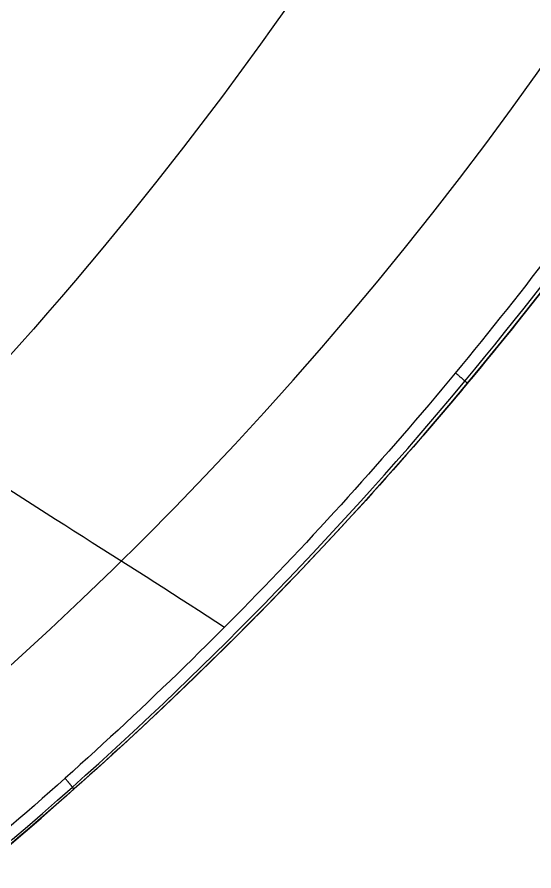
# Model space of a CAD drawing. Header units: centimetres. Extents: x -2.5 to 2.5, y -13.5 to 2.5.
# Drawn here: x 1.4523 to 1.6448, y -13.1283 to -12.8106 of the extents above; entities that cross this region are included whole.
import ezdxf

# ---------------------------------------------------------------- set-up
doc = ezdxf.new("R2010")
doc.units = ezdxf.units.CM
doc.layers.add('Default', color=7, linetype='Continuous', true_color=0x000000)

msp = doc.modelspace()

# ---------------------------------------------------------------- linework, layer by layer
at = {"layer": 'Default', "extrusion": (0, 0, -1)}
msp.add_arc((-0.545, -12.05, -0.4), 1.4, 180, 270, dxfattribs=at)
at = {"layer": 'Default'}
for centre, radius in [((0.545, -12.05, 0.45), 1.35), ((0.545, -12.05, 0.20658), 1.4)]:
    msp.add_arc(centre, radius, 270, 0, dxfattribs=at)
for points, knots in [([(1.63612, -12.05024, -0.39827), (1.62978, -12.19942, -0.40619), (1.56233, -12.49807, -0.42255), (1.31181, -12.89189, -0.44729), (0.95286, -13.17059, -0.46897), (0.6786, -13.25092, -0.47876), (0.54082, -13.26248, -0.48212)], [0.221236, 0.221236, 0.221236, 0.221236, 5.825724, 11.429725, 17.033726, 22.637721, 22.637721, 22.637721, 22.637721]), ([(1.80247, -12.05007, -0.20125), (1.79972, -12.2179, -0.20571), (1.7287, -12.55401, -0.21414), (1.44254, -12.9905, -0.22601), (1.02497, -13.29045, -0.23761), (0.70372, -13.36844, -0.24379), (0.54302, -13.37443, -0.24591)], [0.220994, 0.220994, 0.220994, 0.220994, 5.825724, 11.429725, 17.033726, 22.637712, 22.637712, 22.637712, 22.637712]), ([(0.58117, -13.44953, 0.01343), (0.65716, -13.44756, 0.01344), (0.81911, -13.43011, 0.01347), (1.05766, -13.36101, 0.01356), (1.28213, -13.24809, 0.01363), (1.47031, -13.10735, 0.01371), (1.61755, -12.95519, 0.01379), (1.72808, -12.80278, 0.01385), (1.80883, -12.65553, 0.01387), (1.86593, -12.51609, 0.01387), (1.90433, -12.38604, 0.01386), (1.92814, -12.26577, 0.01385), (1.94065, -12.15485, 0.01383), (1.94324, -12.08385, 0.01385), (1.94322, -12.04984, 0.01385), (1.94322, -12.04981, 0.01385)], [0.586217, 0.586217, 0.586217, 0.586217, 2.878451, 5.474739, 8.037849, 10.413689, 12.526289, 14.397104, 16.072378, 17.576461, 18.930072, 20.153614, 21.267371, 22.291614, 22.292436, 22.292436, 22.292436, 22.292436]), ([(1.52948, -13.03766, 0.00118), (1.49566, -13.01558, -0.07611), (1.42137, -12.97023, -0.23119), (1.29579, -12.88081, -0.45097), (1.18365, -12.76893, -0.60968), (1.11466, -12.69303, -0.69135), (1.09433, -12.67031, -0.71406)], [0.21796, 0.21796, 0.21796, 0.21796, 2.932249, 5.751631, 8.571013, 9.732191, 9.732191, 9.732191, 9.732191])]:
    msp.add_open_spline(points, degree=3, knots=knots, dxfattribs=at)
for points in [[(1.93802, -12.04992, 0.00158), (1.93804, -12.09031, 0.00158), (1.93451, -12.17139, 0.00159), (1.91856, -12.29253, 0.00161), (1.89212, -12.41188, 0.00161), (1.85548, -12.52826, 0.00156), (1.80881, -12.64097, 0.00154), (1.75228, -12.74951, 0.00153), (1.68628, -12.8531, 0.00146), (1.61184, -12.95016, 0.00132), (1.52952, -13.04014, 0.00117), (1.4396, -13.12259, 0.00107), (1.34286, -13.19689, 0.00096), (1.2401, -13.26252, 0.00082), (1.13215, -13.31893, 0.00066), (1.01989, -13.36559, 0.00055), (0.90416, -13.40216, 0.00045), (0.78583, -13.42853, 0.00036), (0.66575, -13.44455, 0.00027), (0.58519, -13.44822, 0.00023), (0.54492, -13.44829, 0.00022)], [(1.945, -12.05, 0.02705), (1.945, -12.09068, 0.02704), (1.94145, -12.17208, 0.02698), (1.92549, -12.29341, 0.02692), (1.89901, -12.41283, 0.02682), (1.86221, -12.52952, 0.02667), (1.81538, -12.64255, 0.02641), (1.75888, -12.75107, 0.02604), (1.69312, -12.85424, 0.02552), (1.61863, -12.95128, 0.02484), (1.53595, -13.04147, 0.024), (1.44573, -13.12409, 0.023), (1.34864, -13.19854, 0.02187), (1.24541, -13.26426, 0.02062), (1.13684, -13.32071, 0.01927), (1.02383, -13.36746, 0.01789), (0.90725, -13.40416, 0.01652), (0.78797, -13.43056, 0.01523), (0.66687, -13.44646, 0.01409), (0.58561, -13.45, 0.01345), (0.545, -13.45, 0.01317)]]:
    msp.add_open_spline(points, degree=3, dxfattribs=at)
for points, weights in [([(1.61999, -12.94688, 0.02482), (1.62003, -12.94684, 0.01657), (1.61852, -12.94551, 0.00857), (1.61557, -12.94299, 0.00131)], [1.01248402671, 0.99414941586, 0.99601008912, 1.01806604649]), ([(1.47344, -13.09785, 0.0233), (1.47349, -13.09781, 0.01555), (1.47237, -13.09644, 0.00802), (1.47014, -13.09383, 0.0011)], [1.00935540183, 0.994451694956, 0.99735485111, 1.01806487029])]:
    msp.add_rational_spline(points, weights, degree=3, dxfattribs=at)

doc.saveas('drawing.dxf')
